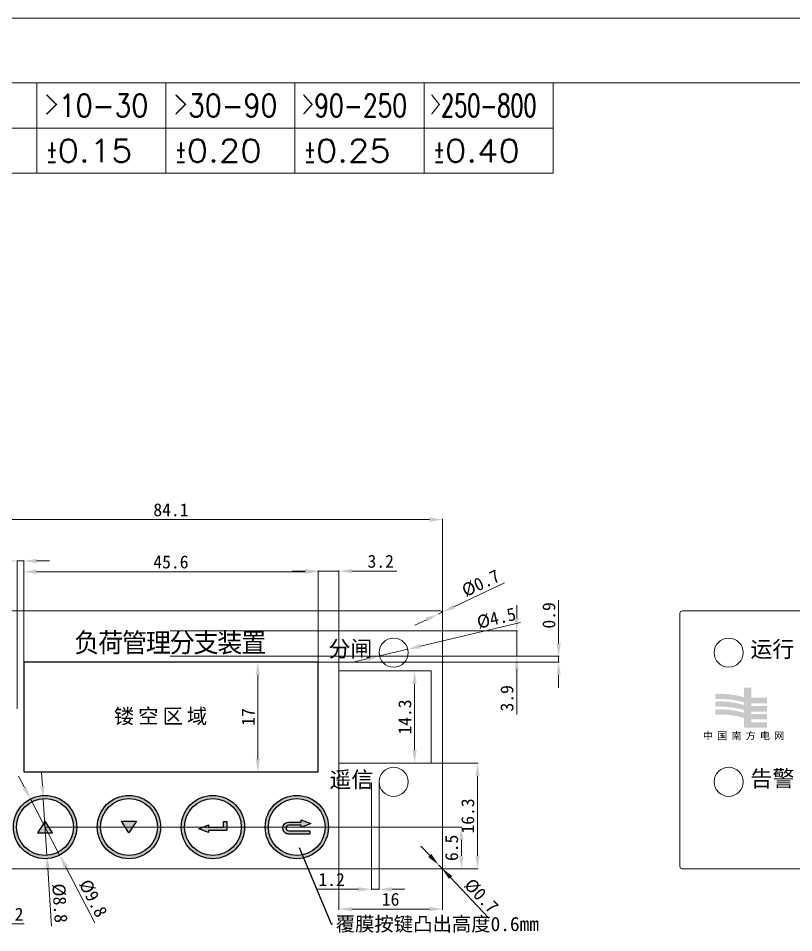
# Model space of a CAD drawing. Header units: millimetres. Extents: x 915 to 1335, y 97 to 394.
# Drawn here: x 982.3 to 1102.4, y 252.3 to 393.9 of the extents above; entities that cross this region are included whole.
import ezdxf

# ---------------------------------------------------------------- set-up
doc = ezdxf.new("R2010")
doc.units = ezdxf.units.MM
doc.layers.get('0').update_dxf_attribs({"linetype": 'CONTINUOUS'})
doc.layers.get('Defpoints').update_dxf_attribs({"linetype": 'CONTINUOUS', "lineweight": 9})
doc.layers.add('dim', color=7, linetype='CONTINUOUS', lineweight=9)
doc.layers.add('文字层', color=5, linetype='CONTINUOUS', lineweight=13)
doc.layers.add('默认值', color=7, linetype='CONTINUOUS', true_color=0x000000)
doc.styles.add('chinesef_fs', font='simplex.shx', dxfattribs={"bigfont": 'gbcbig.shx'})
doc.styles.add('宋体', font='')
doc.styles.add('黑体', font='', dxfattribs={"width": 0.7070000000000001, "height": 3.5})
doc.styles.get('宋体').set_extended_font_data('SimSun')
doc.styles.get('黑体').set_extended_font_data('SimHei')
doc.dimstyles.new('ISO-12', dxfattribs={"dimtxt": 2, "dimasz": 2, "dimexe": 0.1, "dimexo": 0.1, "dimgap": 0.5, "dimtad": 1, "dimdec": 1, "dimdsep": 46, "dimtxsty": 'Standard', "dimcen": 2.5, "dimclrd": 256, "dimclre": 256, "dimclrt": 6, "dimadec": 0, "dimazin": 2, "dimtfac": 1, "dimtdec": 1, "dimtmove": 0, "dimatfit": 3, "dimfxl": 1, "dimtfillclr": 256, "dimlwd": 13, "dimlwe": 13, "dimarcsym": 0})
doc.dimstyles.new('ISO-12$3', dxfattribs={"dimtxt": 2, "dimasz": 2, "dimexe": 0.1, "dimexo": 0.1, "dimgap": 0.5, "dimtad": 1, "dimdec": 1, "dimdsep": 46, "dimtxsty": 'Standard', "dimcen": 2.5, "dimclrd": 256, "dimclre": 256, "dimclrt": 6, "dimadec": 0, "dimazin": 2, "dimtfac": 1, "dimtdec": 1, "dimtmove": 0, "dimatfit": 3, "dimfxl": 1, "dimtfillclr": 256, "dimlwd": 13, "dimlwe": 13, "dimarcsym": 0})
doc.dimstyles.get("Standard").update_dxf_attribs({"dimtxt": 0.18, "dimasz": 0.18, "dimexe": 0.18, "dimexo": 0.0625, "dimgap": 0.09, "dimtad": 0, "dimtih": 1, "dimtoh": 1, "dimdec": 4, "dimzin": 0, "dimdsep": 46, "dimtxsty": 'Standard', "dimcen": 0.09, "dimadec": 0, "dimazin": 0, "dimtfac": 1, "dimtdec": 4, "dimtofl": 0, "dimtmove": 0, "dimatfit": 3, "dimfxl": 1, "dimtolj": 1, "dimtzin": 0, "dimarcsym": 0})

# ---------------------------------------------------------------- blocks, each defined once
blk = doc.blocks.new('*D12')
at = {"lineweight": 13}
for p, q in [((983.1243938176515, 289.1459878196199), (983.1243938176515, 308.2775131096181)), ((985.1243938176515, 308.1775131096181), (1026.724393817652, 308.1775131096181)), ((1028.724393817652, 289.1459878196199), (1028.724393817652, 308.2775131096181))]:
    blk.add_line(p, q, dxfattribs=at)
at = {"lineweight": 18}
for points in [[(985.1243938176515, 308.5108464429514), (985.1243938176515, 307.8441797762848), (983.1243938176515, 308.1775131096181)], [(1026.724393817652, 307.8441797762848), (1026.724393817652, 308.5108464429514), (1028.724393817652, 308.1775131096181)]]:
    blk.add_solid(points, dxfattribs=at)
at = {"layer": 'Defpoints', "color": 0, "lineweight": 18}
for p in [(1028.724393817652, 308.1775131096181), (983.1243938176515, 289.0459878196199), (1028.724393817652, 289.0459878196199)]:
    blk.add_point(p, dxfattribs=at)
at = {"color": 6, "lineweight": 18, "insert": (1005.924393817652, 309.6775131096181), "char_height": 2, "attachment_point": 5}
blk.add_mtext('45.6', dxfattribs=at)
blk = doc.blocks.new('*D13')
at = {"lineweight": 13}
for p, q in [((1019.611033067998, 294.1823514011418), (1019.283220327403, 294.1823514011418)), ((1019.383220327403, 292.1823514011418), (1019.383220327403, 279.1823514011418)), ((1019.611033067998, 277.1823514011418), (1019.283220327403, 277.1823514011418))]:
    blk.add_line(p, q, dxfattribs=at)
at = {"lineweight": 18}
for points in [[(1019.716553660737, 292.1823514011418), (1019.04988699407, 292.1823514011418), (1019.383220327403, 294.1823514011418)], [(1019.04988699407, 279.1823514011418), (1019.716553660737, 279.1823514011418), (1019.383220327403, 277.1823514011418)]]:
    blk.add_solid(points, dxfattribs=at)
at = {"layer": 'Defpoints', "color": 0, "lineweight": 18}
for p in [(1019.711033067998, 294.1823514011418), (1019.383220327403, 277.1823514011418), (1019.711033067998, 277.1823514011418)]:
    blk.add_point(p, dxfattribs=at)
at = {"color": 6, "lineweight": 18, "insert": (1017.883220327403, 285.6823514011418), "char_height": 2, "attachment_point": 5, "rotation": 90}
blk.add_mtext('17', dxfattribs=at)
blk = doc.blocks.new('*D14')
at = {"lineweight": 13}
for p, q in [((974.8743747151821, 298.8994788209966), (974.8743747151821, 253.5439496066318)), ((973.674374715182, 274.3458214656705), (973.674374715182, 253.5439496066318)), ((971.674374715182, 253.6439496066318), (969.674374715182, 253.6439496066318)), ((973.674374715182, 253.6439496066318), (974.8743747151821, 253.6439496066318)), ((976.8743747151821, 253.6439496066318), (983.2077080485153, 253.6439496066318))]:
    blk.add_line(p, q, dxfattribs=at)
at = {"lineweight": 18}
for points in [[(971.674374715182, 253.3106162732984), (971.674374715182, 253.9772829399651), (973.674374715182, 253.6439496066318)], [(976.8743747151821, 253.9772829399651), (976.8743747151821, 253.3106162732984), (974.8743747151821, 253.6439496066318)]]:
    blk.add_solid(points, dxfattribs=at)
at = {"layer": 'Defpoints', "color": 0, "lineweight": 18}
for p in [(974.8743747151821, 298.9994788209966), (973.674374715182, 274.4458214656705), (974.8743747151821, 253.6439496066318)]:
    blk.add_point(p, dxfattribs=at)
at = {"color": 6, "lineweight": 18, "insert": (981.0410413818487, 255.1439496066318), "char_height": 2, "attachment_point": 5}
blk.add_mtext('1.2', dxfattribs=at)
blk = doc.blocks.new('*D17')
at = {"lineweight": 13}
for p, q in [((980.1243938176515, 309.8388800935236), (976.4577271509847, 309.8388800935236)), ((982.1243938176515, 286.9702587275669), (982.1243938176515, 309.9388800935236)), ((983.1243938176515, 309.8388800935236), (982.1243938176515, 309.8388800935236)), ((983.1243938176515, 286.9702587275669), (983.1243938176515, 309.9388800935236)), ((985.1243938176515, 309.8388800935236), (987.1243938176515, 309.8388800935236))]:
    blk.add_line(p, q, dxfattribs=at)
at = {"lineweight": 18}
for points in [[(980.1243938176515, 309.5055467601903), (980.1243938176515, 310.1722134268569), (982.1243938176515, 309.8388800935236)], [(985.1243938176515, 310.1722134268569), (985.1243938176515, 309.5055467601903), (983.1243938176515, 309.8388800935236)]]:
    blk.add_solid(points, dxfattribs=at)
at = {"layer": 'Defpoints', "color": 0, "lineweight": 18}
for p in [(982.1243938176515, 309.8388800935236), (982.1243938176515, 286.8702587275669), (983.1243938176515, 286.8702587275669)]:
    blk.add_point(p, dxfattribs=at)
at = {"color": 6, "lineweight": 18, "insert": (977.2910604843181, 311.3388800935236), "char_height": 2, "attachment_point": 5}
blk.add_mtext('1', dxfattribs=at)
blk = doc.blocks.new('*D18')
at = {"lineweight": 13}
for p, q in [((1036.974647096523, 275.51742492297), (1036.974647096523, 258.9147576004954)), ((1038.174647096523, 275.51742492297), (1038.174647096523, 258.9147576004954)), ((1034.974647096523, 259.0147576004954), (1028.641313763189, 259.0147576004954)), ((1038.174647096523, 259.0147576004954), (1036.974647096523, 259.0147576004954)), ((1040.174647096523, 259.0147576004954), (1042.174647096523, 259.0147576004954))]:
    blk.add_line(p, q, dxfattribs=at)
at = {"lineweight": 18}
for points in [[(1034.974647096523, 258.6814242671621), (1034.974647096523, 259.3480909338287), (1036.974647096523, 259.0147576004954)], [(1040.174647096523, 259.3480909338287), (1040.174647096523, 258.6814242671621), (1038.174647096523, 259.0147576004954)]]:
    blk.add_solid(points, dxfattribs=at)
at = {"layer": 'Defpoints', "color": 0, "lineweight": 18}
for p in [(1036.974647096523, 275.61742492297), (1038.174647096523, 275.61742492297), (1036.974647096523, 259.0147576004954)]:
    blk.add_point(p, dxfattribs=at)
at = {"color": 6, "lineweight": 18, "insert": (1030.807980429856, 260.5147576004954), "char_height": 2, "attachment_point": 5}
blk.add_mtext('1.2', dxfattribs=at)
blk = doc.blocks.new('*D19')
at = {"lineweight": 13}
for p, q in [((1060.089933642907, 300.32576040362), (1044.559224825112, 296.6350419079756)), ((1038.235336393071, 295.1322327139881), (1042.613413008491, 296.1726390811053)), ((1036.289524576449, 294.6698298871178), (1034.343712759828, 294.2074270602476))]:
    blk.add_line(p, q, dxfattribs=at)
at = {"lineweight": 18}
for points in [[(1044.4821576873, 296.9593438774124), (1044.636291962924, 296.3107399385387), (1042.613413008491, 296.1726390811053)], [(1036.366591714261, 294.345527917681), (1036.212457438638, 294.9941318565547), (1038.235336393071, 295.1322327139881)]]:
    blk.add_solid(points, dxfattribs=at)
at = {"layer": 'Defpoints', "color": 0, "lineweight": 18}
for p in [(1042.613413008491, 296.1726390811053), (1038.235336393071, 295.1322327139881)]:
    blk.add_point(p, dxfattribs=at)
at = {"color": 6, "lineweight": 18, "insert": (1056.337960843668, 300.9759143190629), "char_height": 2, "attachment_point": 5, "rotation": 13.367814291810072}
blk.add_mtext('%%c4.5', dxfattribs=at)
blk = doc.blocks.new('*D20')
at = {"lineweight": 13}
for p, q in [((963.8743747007804, 299.7097804318162), (963.8743747007804, 316.3497530794461)), ((965.8743747007804, 316.2497530794461), (1045.974374700781, 316.2497530794461)), ((1047.974374700781, 299.7097804318162), (1047.974374700781, 316.3497530794461))]:
    blk.add_line(p, q, dxfattribs=at)
at = {"lineweight": 18}
for points in [[(965.8743747007804, 316.5830864127794), (965.8743747007804, 315.9164197461128), (963.8743747007804, 316.2497530794461)], [(1045.974374700781, 315.9164197461128), (1045.974374700781, 316.5830864127794), (1047.974374700781, 316.2497530794461)]]:
    blk.add_solid(points, dxfattribs=at)
at = {"layer": 'Defpoints', "color": 0, "lineweight": 18}
for p in [(1047.974374700781, 316.2497530794461), (963.8743747007804, 299.6097804318161), (1047.974374700781, 299.6097804318161)]:
    blk.add_point(p, dxfattribs=at)
at = {"color": 6, "lineweight": 18, "insert": (1005.924374700781, 317.7497530794461), "char_height": 2, "attachment_point": 5}
blk.add_mtext('84.1', dxfattribs=at)
blk = doc.blocks.new('*D22')
at = {"lineweight": 13}
for p, q in [((1057.591455358996, 306.4454357318051), (1049.750484190657, 302.7535145180763)), ((1047.307720095905, 301.6033390630299), (1047.941029305656, 301.9015326995234)), ((1045.498265210904, 300.751357244477), (1043.688810325903, 299.8993754259242))]:
    blk.add_line(p, q, dxfattribs=at)
at = {"lineweight": 18}
for points in [[(1049.608487220898, 303.0550903322431), (1049.892481160416, 302.4519387039094), (1047.941029305656, 301.9015326995234)], [(1045.640262180663, 300.4497814303102), (1045.356268241145, 301.0529330586439), (1047.307720095905, 301.6033390630299)]]:
    blk.add_solid(points, dxfattribs=at)
at = {"layer": 'Defpoints', "color": 0, "lineweight": 18}
for p in [(1047.307720095905, 301.6033390630299), (1047.941029305656, 301.9015326995234)]:
    blk.add_point(p, dxfattribs=at)
at = {"color": 6, "lineweight": 18, "insert": (1053.936710853413, 306.3825571979681), "char_height": 2, "attachment_point": 5, "rotation": 25.21340086933944}
blk.add_mtext('%%c0.7', dxfattribs=at)
blk = doc.blocks.new('*D23')
at = {"lineweight": 13}
for p, q in [((983.2365520591711, 274.7718955290128), (982.3125454947151, 276.5456519578502)), ((984.1605586236271, 272.9981391001754), (988.6881907779341, 264.3067326210009)), ((994.1522952241459, 253.8176400516067), (989.6121973423901, 262.5329761921635))]:
    blk.add_line(p, q, dxfattribs=at)
at = {"lineweight": 18}
for points in [[(982.9409259876982, 274.6178944349368), (983.5321781306441, 274.9258966230888), (984.1605586236271, 272.9981391001754)], [(989.9078234138631, 262.6869772862395), (989.3165712709172, 262.3789750980874), (988.6881907779341, 264.3067326210009)]]:
    blk.add_solid(points, dxfattribs=at)
at = {"layer": 'Defpoints', "color": 0, "lineweight": 18}
for p in [(984.1605586236271, 272.9981391001754), (988.6881907779341, 264.3067326210009)]:
    blk.add_point(p, dxfattribs=at)
at = {"color": 6, "lineweight": 18, "insert": (993.8656010579758, 257.6147187254142), "char_height": 2, "attachment_point": 5, "rotation": 297.51645137658494}
blk.add_mtext('%%c9.8', dxfattribs=at)
blk = doc.blocks.new('*D24')
at = {"lineweight": 13}
for p, q in [((986.010757628723, 275.0390563087719), (985.8815022934391, 277.0348752029356)), ((986.1400129640069, 273.0432374146083), (986.7087364375543, 264.2616343065681)), ((987.419640781616, 253.284630388668), (986.8379917728382, 262.2658154124044))]:
    blk.add_line(p, q, dxfattribs=at)
at = {"lineweight": 18}
for points in [[(985.6781211463624, 275.0175137528913), (986.3433941110836, 275.0605988646526), (986.1400129640069, 273.0432374146083)], [(987.1706282551988, 262.2873579682851), (986.5053552904776, 262.2442728565238), (986.7087364375543, 264.2616343065681)]]:
    blk.add_solid(points, dxfattribs=at)
at = {"layer": 'Defpoints', "color": 0, "lineweight": 18}
for p in [(986.1400129640069, 273.0432374146083), (986.7087364375543, 264.2616343065681)]:
    blk.add_point(p, dxfattribs=at)
at = {"color": 6, "lineweight": 18, "insert": (988.6903081154918, 256.8742549549173), "char_height": 2, "attachment_point": 5, "rotation": 273.7054751196566}
blk.add_mtext('%%c8.8', dxfattribs=at)
blk = doc.blocks.new('*D25')
at = {"lineweight": 13}
for p, q in [((1026.724393817652, 308.277513109618), (1024.724393817652, 308.277513109618)), ((1028.724393817652, 282.1331572159153), (1028.724393817652, 308.3775131096181)), ((1028.724393817652, 308.277513109618), (1031.924393817652, 308.277513109618)), ((1031.924393817652, 282.1331572159153), (1031.924393817652, 308.3775131096181)), ((1033.924393817652, 308.277513109618), (1040.924393817652, 308.277513109618))]:
    blk.add_line(p, q, dxfattribs=at)
at = {"lineweight": 18}
for points in [[(1026.724393817652, 307.9441797762847), (1026.724393817652, 308.6108464429514), (1028.724393817652, 308.277513109618)], [(1033.924393817652, 308.6108464429514), (1033.924393817652, 307.9441797762847), (1031.924393817652, 308.277513109618)]]:
    blk.add_solid(points, dxfattribs=at)
at = {"layer": 'Defpoints', "color": 0, "lineweight": 18}
for p in [(1031.924393817652, 308.277513109618), (1028.724393817652, 282.0331572159153), (1031.924393817652, 282.0331572159153)]:
    blk.add_point(p, dxfattribs=at)
at = {"color": 6, "lineweight": 18, "insert": (1038.424393817652, 309.777513109618), "char_height": 2, "attachment_point": 5}
blk.add_mtext('3.2', dxfattribs=at)
blk = doc.blocks.new('*D26')
at = {"lineweight": 13}
for p, q in [((1059.483356870058, 301.0121871906209), (1059.483356870058, 303.0121871906209)), ((1005.810763107182, 299.0121871906209), (1059.583356870058, 299.0121871906209)), ((1059.483356870058, 299.0121871906209), (1059.483356870058, 295.0823514011418)), ((1005.810763107182, 295.0823514011418), (1059.583356870058, 295.0823514011418)), ((1059.483356870058, 293.0823514011418), (1059.483356870058, 286.0823514011418))]:
    blk.add_line(p, q, dxfattribs=at)
at = {"lineweight": 18}
for points in [[(1059.150023536724, 301.0121871906209), (1059.816690203391, 301.0121871906209), (1059.483356870058, 299.0121871906209)], [(1059.816690203391, 293.0823514011418), (1059.150023536724, 293.0823514011418), (1059.483356870058, 295.0823514011418)]]:
    blk.add_solid(points, dxfattribs=at)
at = {"layer": 'Defpoints', "color": 0, "lineweight": 18}
for p in [(1005.710763107182, 299.0121871906209), (1005.710763107182, 295.0823514011418), (1059.483356870058, 295.0823514011418)]:
    blk.add_point(p, dxfattribs=at)
at = {"color": 6, "lineweight": 18, "insert": (1057.983356870058, 288.5823514011418), "char_height": 2, "attachment_point": 5, "rotation": 90}
blk.add_mtext('3.9', dxfattribs=at)
blk = doc.blocks.new('*D27')
at = {"lineweight": 13}
for p, q in [((1065.978909292538, 297.0823514011418), (1065.978909292538, 303.7490180678083)), ((1006.024393817652, 295.0823514011418), (1066.078909292537, 295.0823514011418)), ((1065.978909292538, 294.1823514011418), (1065.978909292538, 295.0823514011418)), ((1006.024393817652, 294.1823514011418), (1066.078909292537, 294.1823514011418)), ((1065.978909292538, 292.1823514011418), (1065.978909292538, 290.1823514011418))]:
    blk.add_line(p, q, dxfattribs=at)
at = {"lineweight": 18}
for points in [[(1065.645575959204, 297.0823514011418), (1066.312242625871, 297.0823514011418), (1065.978909292538, 295.0823514011418)], [(1066.312242625871, 292.1823514011418), (1065.645575959204, 292.1823514011418), (1065.978909292538, 294.1823514011418)]]:
    blk.add_solid(points, dxfattribs=at)
at = {"layer": 'Defpoints', "color": 0, "lineweight": 18}
for p in [(1005.924393817652, 295.0823514011418), (1065.978909292538, 295.0823514011418), (1005.924393817652, 294.1823514011418)]:
    blk.add_point(p, dxfattribs=at)
at = {"color": 6, "lineweight": 18, "insert": (1064.478909292538, 301.4156847344751), "char_height": 2, "attachment_point": 5, "rotation": 90}
blk.add_mtext('0.9', dxfattribs=at)
blk = doc.blocks.new('*D28')
at = {"lineweight": 13}
for p, q in [((1036.40003607969, 292.8323514011418), (1043.765285301356, 292.8323514011418)), ((1043.665285301356, 290.8323514011418), (1043.665285301356, 280.5323514011418)), ((1036.40003607969, 278.5323514011418), (1043.765285301356, 278.5323514011418))]:
    blk.add_line(p, q, dxfattribs=at)
at = {"lineweight": 18}
for points in [[(1043.998618634689, 290.8323514011418), (1043.331951968022, 290.8323514011418), (1043.665285301356, 292.8323514011418)], [(1043.331951968022, 280.5323514011418), (1043.998618634689, 280.5323514011418), (1043.665285301356, 278.5323514011418)]]:
    blk.add_solid(points, dxfattribs=at)
at = {"layer": 'Defpoints', "color": 0, "lineweight": 18}
for p in [(1036.30003607969, 292.8323514011418), (1036.30003607969, 278.5323514011418), (1043.665285301356, 278.5323514011418)]:
    blk.add_point(p, dxfattribs=at)
at = {"color": 6, "lineweight": 18, "insert": (1042.165285301356, 285.6823514011418), "char_height": 2, "attachment_point": 5, "rotation": 90}
blk.add_mtext('14.3', dxfattribs=at)
blk = doc.blocks.new('*D29')
at = {"lineweight": 13}
for p, q in [((1031.924393817652, 285.5823514011418), (1031.924393817652, 255.8509164665317)), ((1047.974374700781, 285.5823514011418), (1047.974374700781, 255.8509164665317)), ((1033.924393817652, 255.9509164665317), (1045.974374700781, 255.9509164665317))]:
    blk.add_line(p, q, dxfattribs=at)
at = {"lineweight": 18}
for points in [[(1033.924393817652, 256.2842497998651), (1033.924393817652, 255.6175831331984), (1031.924393817652, 255.9509164665317)], [(1045.974374700781, 255.6175831331984), (1045.974374700781, 256.2842497998651), (1047.974374700781, 255.9509164665317)]]:
    blk.add_solid(points, dxfattribs=at)
at = {"layer": 'Defpoints', "color": 0, "lineweight": 18}
for p in [(1031.924393817652, 285.6823514011418), (1047.974374700781, 285.6823514011418), (1047.974374700781, 255.9509164665317)]:
    blk.add_point(p, dxfattribs=at)
at = {"color": 6, "lineweight": 18, "insert": (1039.949384259216, 257.4509164665317), "char_height": 2, "attachment_point": 5}
blk.add_mtext('16', dxfattribs=at)
blk = doc.blocks.new('*D30')
at = {"lineweight": 13}
for p, q in [((1046.324393817652, 278.5323514011418), (1053.510922669865, 278.5323514011418)), ((1053.410922669865, 276.5323514011418), (1053.410922669865, 264.2024358812768)), ((1046.324393817652, 262.2024358812768), (1053.510922669865, 262.2024358812768))]:
    blk.add_line(p, q, dxfattribs=at)
at = {"lineweight": 18}
for points in [[(1053.744256003198, 276.5323514011418), (1053.077589336531, 276.5323514011418), (1053.410922669865, 278.5323514011418)], [(1053.077589336531, 264.2024358812768), (1053.744256003198, 264.2024358812768), (1053.410922669865, 262.2024358812768)]]:
    blk.add_solid(points, dxfattribs=at)
at = {"layer": 'Defpoints', "color": 0, "lineweight": 18}
for p in [(1046.224393817652, 278.5323514011418), (1046.224393817652, 262.2024358812768), (1053.410922669865, 262.2024358812768)]:
    blk.add_point(p, dxfattribs=at)
at = {"color": 6, "lineweight": 18, "insert": (1051.910922669865, 270.3673936412093), "char_height": 2, "attachment_point": 5, "rotation": 90}
blk.add_mtext('16.3', dxfattribs=at)
blk = doc.blocks.new('*D32')
at = {"lineweight": 13}
for p, q in [((1046.010066040165, 264.2602144232031), (1044.636186329003, 265.7136429695231)), ((1047.383945751327, 262.8067858768831), (1047.864803650234, 262.2980858856708)), ((1055.192162109763, 254.5464669719642), (1049.238683361396, 260.8446573393508))]:
    blk.add_line(p, q, dxfattribs=at)
at = {"lineweight": 18}
for points in [[(1045.767827949112, 264.0312344713428), (1046.252304131219, 264.4891943750634), (1047.383945751327, 262.8067858768831)], [(1049.480921452449, 261.0736372912111), (1048.996445270342, 260.6156773874905), (1047.864803650234, 262.2980858856708)]]:
    blk.add_solid(points, dxfattribs=at)
at = {"layer": 'Defpoints', "color": 0, "lineweight": 18}
for p in [(1047.383945751327, 262.8067858768831), (1047.864803650234, 262.2980858856708)]:
    blk.add_point(p, dxfattribs=at)
at = {"color": 6, "lineweight": 18, "insert": (1053.9924340009, 257.9992576658689), "char_height": 2, "attachment_point": 5, "rotation": 313.38835741352705}
blk.add_mtext('%%c0.7', dxfattribs=at)
blk = doc.blocks.new('*D35')
at = {"lineweight": 13}
for p, q in [((986.5243747007806, 268.6524358605882), (1051.010922669865, 268.6524358605882)), ((1050.910922669865, 264.2024358812768), (1050.910922669865, 266.6524358605882)), ((984.5125157449149, 262.2024358812768), (1051.010922669865, 262.2024358812768))]:
    blk.add_line(p, q, dxfattribs=at)
at = {"lineweight": 18}
for points in [[(1051.244256003198, 266.6524358605882), (1050.577589336531, 266.6524358605882), (1050.910922669865, 268.6524358605882)], [(1050.577589336531, 264.2024358812768), (1051.244256003198, 264.2024358812768), (1050.910922669865, 262.2024358812768)]]:
    blk.add_solid(points, dxfattribs=at)
at = {"layer": 'Defpoints', "color": 0, "lineweight": 18}
for p in [(986.4243747007806, 268.6524358605882), (1050.910922669865, 268.6524358605882), (984.4125157449149, 262.2024358812768)]:
    blk.add_point(p, dxfattribs=at)
at = {"color": 6, "lineweight": 18, "insert": (1049.410922669865, 265.4274358709325), "char_height": 2, "attachment_point": 5, "rotation": 90}
blk.add_mtext('6.5', dxfattribs=at)

msp = doc.modelspace()

# ---------------------------------------------------------------- hatches: boundary and pattern name
h = msp.add_hatch(color=5)
edge = h.paths.add_edge_path()
edge.add_arc((1091.055205948632, 274.2430162595051), 13.04203115150875, 73.76538413009501, 93.63598616160999)
edge.add_line((1090.228114962963, 287.2587950321468), (1090.228114962963, 288.0663835291937))
edge.add_arc((1091.064690185716, 275.7195668407314), 12.37512587579677, 72.91014135079962, 93.87622826592809, ccw=False)
edge.add_line((1094.701382600064, 287.5482695897753), (1094.701382600064, 287.9537026885504))
edge.add_arc((1091.055205948632, 275.4317231172736), 13.04203115150875, 73.76538413009494, 93.63598616160999)
edge.add_line((1090.228114962963, 288.4475018899154), (1090.228114962963, 289.2550903869619))
edge.add_arc((1091.064690185716, 276.9082736984996), 12.37512587579677, 72.91014135079968, 93.87622826592809, ccw=False)
edge.add_line((1094.701382600064, 288.7369764475434), (1094.701382600064, 290.202609454577))
edge.add_line((1094.701382600064, 290.202609454577), (1095.834607488148, 290.202609454577))
edge.add_line((1095.834607488148, 290.202609454577), (1095.834607488148, 288.7038918834766))
edge.add_line((1095.834607488148, 288.7038918834766), (1098.279989426458, 288.7038918834766))
edge.add_line((1098.279989426457, 288.7038918834766), (1098.279989426457, 287.7927350804307))
edge.add_line((1098.279989426457, 287.7927350804306), (1095.834607488147, 287.7927350804306))
edge.add_line((1095.834607488148, 287.7927350804306), (1095.834607488148, 287.3925129103378))
edge.add_line((1095.834607488148, 287.3925129103379), (1098.279989426458, 287.3925129103379))
edge.add_line((1098.279989426457, 287.3925129103379), (1098.279989426457, 286.5154160728489))
edge.add_line((1098.279989426457, 286.5154160728489), (1095.834607488147, 286.5154160728489))
edge.add_line((1095.834607488148, 286.5154160728489), (1095.834607488148, 286.12601998056))
edge.add_line((1095.834607488148, 286.1260199805599), (1098.27723998548, 286.1260199805599))
edge.add_line((1098.27723998548, 286.1260199805599), (1098.27723998548, 285.3088268544226))
edge.add_line((1098.27723998548, 285.3088268544226), (1095.839214167401, 285.3088268544226))
edge.add_line((1095.839214167401, 285.3088268544226), (1095.839214167401, 284.8814955528177))
edge.add_line((1095.839214167401, 284.8814955528177), (1098.27723998548, 284.8814955528177))
edge.add_line((1098.27723998548, 284.8814955528177), (1098.27723998548, 284.0343110277013))
edge.add_line((1098.27723998548, 284.0343110277012), (1094.701382600065, 284.0343110277012))
edge.add_line((1094.701382600064, 284.0343110277016), (1094.701382600064, 285.5397948974301))
edge.add_arc((1091.055205948632, 273.0178153261531), 13.04203115150875, 73.76538413009501, 93.63598616160999)
edge.add_line((1090.228114962963, 286.033594098795), (1090.228114962963, 286.8411825958415))
edge.add_arc((1091.064690185716, 274.4943659073795), 12.37512587579677, 72.91014135079962, 93.87622826592809, ccw=False)
edge.add_line((1094.701382600064, 286.323068656423), (1094.701382600064, 286.7649958307819))
at = {"lineweight": 18}
h = msp.add_hatch(color=256, dxfattribs=at)
h.dxf.hatch_style = 1
edge = h.paths.add_edge_path()
edge.add_ellipse((1025.424374687613, 268.6524357792051), major_axis=(4.899999987524283, 0), ratio=1, start_angle=0, end_angle=360)
edge = h.paths.add_edge_path(flags=16)
edge.add_ellipse((1025.424374687613, 268.6524357792051), major_axis=(4.399999986832477, 0), ratio=1, start_angle=0, end_angle=360)
edge = h.paths.add_edge_path(flags=0)
edge.add_spline(control_points=[(1023.260200330997, 268.5014381722535), (1023.260200330997, 267.5714381722536), (1024.190209588757, 267.5714381724249)], knot_values=[3.204268912578101, 3.204268912578101, 3.204268912578101, 4.654099887887901, 4.654099887887901, 4.654099887887901], degree=2, periodic=0)
edge.add_line((1024.190209588757, 267.5714381724249), (1027.466649220605, 267.5715595022237))
edge.add_line((1027.466649220605, 267.5715595022237), (1027.466630705085, 268.0715595018809))
edge.add_line((1027.466630705085, 268.0715595018809), (1024.190200330997, 268.0714381722535))
edge.add_ellipse((1024.190200330997, 268.5014381722535), major_axis=(-0.43, 0), ratio=1, start_angle=360, end_angle=450, ccw=False)
edge.add_ellipse((1024.190200330997, 268.5014381722534), major_axis=(-0.43, 0), ratio=1, start_angle=270, end_angle=360, ccw=False)
edge.add_line((1024.190200330997, 268.9314381722535), (1026.114451595675, 268.9314381722535))
edge.add_line((1026.114451595675, 268.9314381722535), (1026.114451595675, 268.5696308299063))
edge.add_line((1026.114451595675, 268.5696308299063), (1027.588549070607, 269.1814381722535))
edge.add_line((1027.588549070607, 269.1814381722535), (1026.114451595675, 269.7932455146007))
edge.add_line((1026.114451595675, 269.7932455146007), (1026.114451595675, 269.4314381722535))
edge.add_line((1026.114451595675, 269.4314381722535), (1024.190200330997, 269.4314381722535))
edge.add_ellipse((1024.190200330997, 268.5014381722534), major_axis=(0.9300000000000068, 0), ratio=1, start_angle=90, end_angle=180)
edge = h.paths.add_edge_path()
edge.add_ellipse((1012.424374687613, 268.6524359399642), major_axis=(4.899999987524283, 0), ratio=1, start_angle=0, end_angle=360)
edge = h.paths.add_edge_path(flags=16)
edge.add_ellipse((1012.424374687613, 268.6584002172641), major_axis=(4.399999986832477, 0), ratio=1, start_angle=0, end_angle=360)
edge = h.paths.add_edge_path(flags=0)
edge.add_line((1010.250200330931, 268.3984002172641), (1011.724297805862, 267.7865928749169))
edge.add_line((1011.724297805862, 267.7865928749169), (1011.724297805862, 268.1384002172641))
edge.add_line((1011.724297805862, 268.1384002172641), (1014.49854907054, 268.1384002172641))
edge.add_ellipse((1014.49854907054, 268.2384002172641), major_axis=(0.1, 0), ratio=1, start_angle=-90, end_angle=0)
edge.add_line((1014.59854907054, 268.2384002172641), (1014.59854907054, 269.5182788876366))
edge.add_line((1014.59854907054, 269.5182788876366), (1014.07854907054, 269.5182788876366))
edge.add_line((1014.07854907054, 269.5182788876366), (1014.07854907054, 268.7584002172641))
edge.add_ellipse((1013.97854907054, 268.7584002172641), major_axis=(-0.1, 0), ratio=1, start_angle=450, end_angle=540, ccw=False)
edge.add_line((1013.97854907054, 268.6584002172641), (1011.724297805862, 268.6584002172641))
edge.add_line((1011.724297805862, 268.6584002172641), (1011.724297805862, 269.0102075596113))
edge.add_line((1011.724297805862, 269.0102075596113), (1010.250200330931, 268.3984002172641))
edge = h.paths.add_edge_path()
edge.add_ellipse((986.4243747007806, 268.6524358605882), major_axis=(4.899999987524283, 0), ratio=1, start_angle=0, end_angle=360)
edge = h.paths.add_edge_path(flags=16)
edge.add_ellipse((986.4243747007806, 268.6524358605882), major_axis=(4.399999986832477, 0), ratio=1, start_angle=0, end_angle=360)
h.paths.add_polyline_path([(985.2548297966373, 267.748346872188), (986.4243747007806, 269.5565248489884), (987.5939196049237, 267.748346872188), (986.4243747007806, 267.748346872188)], flags=0)
edge = h.paths.add_edge_path()
edge.add_ellipse((999.4243746876134, 268.6524359227292), major_axis=(4.899999987524283, 0), ratio=1, start_angle=0, end_angle=360)
edge = h.paths.add_edge_path(flags=16)
edge.add_ellipse((999.4243746876134, 268.6524359227292), major_axis=(4.399999986832477, 0), ratio=1, start_angle=0, end_angle=360)
h.paths.add_polyline_path([(998.2548297966321, 269.5565248696769), (999.4243747007752, 267.7483468928766), (1000.593919604918, 269.5565248696769), (999.4243747007752, 269.5565248696769)], flags=0)
h = msp.add_hatch(color=256, dxfattribs=at)
h.dxf.hatch_style = 1
edge = h.paths.add_edge_path()
edge.add_spline(control_points=[(1023.260200330997, 268.5014381722535), (1023.260200330997, 267.5714381722536), (1024.190209588757, 267.5714381724249)], knot_values=[3.204268912578101, 3.204268912578101, 3.204268912578101, 4.654099887887901, 4.654099887887901, 4.654099887887901], degree=2, periodic=0)
edge.add_line((1024.190209588757, 267.5714381724249), (1027.466649220605, 267.5715595022237))
edge.add_line((1027.466649220605, 267.5715595022237), (1027.466630705085, 268.0715595018809))
edge.add_line((1027.466630705085, 268.0715595018809), (1024.190200330997, 268.0714381722535))
edge.add_ellipse((1024.190200330997, 268.5014381722535), major_axis=(-0.43, 0), ratio=1, start_angle=360, end_angle=450, ccw=False)
edge.add_ellipse((1024.190200330997, 268.5014381722534), major_axis=(-0.43, 0), ratio=1, start_angle=270, end_angle=360, ccw=False)
edge.add_line((1024.190200330997, 268.9314381722535), (1026.114451595675, 268.9314381722535))
edge.add_line((1026.114451595675, 268.9314381722535), (1026.114451595675, 268.5696308299063))
edge.add_line((1026.114451595675, 268.5696308299063), (1027.588549070607, 269.1814381722535))
edge.add_line((1027.588549070607, 269.1814381722535), (1026.114451595675, 269.7932455146007))
edge.add_line((1026.114451595675, 269.7932455146007), (1026.114451595675, 269.4314381722535))
edge.add_line((1026.114451595675, 269.4314381722535), (1024.190200330997, 269.4314381722535))
edge.add_ellipse((1024.190200330997, 268.5014381722534), major_axis=(0.9300000000000068, 0), ratio=1, start_angle=90, end_angle=180)
edge = h.paths.add_edge_path()
edge.add_line((1010.250200330931, 268.3984002172641), (1011.724297805862, 267.7865928749169))
edge.add_line((1011.724297805862, 267.7865928749169), (1011.724297805862, 268.1384002172641))
edge.add_line((1011.724297805862, 268.1384002172641), (1014.49854907054, 268.1384002172641))
edge.add_ellipse((1014.49854907054, 268.2384002172641), major_axis=(0.1, 0), ratio=1, start_angle=-90, end_angle=0)
edge.add_line((1014.59854907054, 268.2384002172641), (1014.59854907054, 269.5182788876366))
edge.add_line((1014.59854907054, 269.5182788876366), (1014.07854907054, 269.5182788876366))
edge.add_line((1014.07854907054, 269.5182788876366), (1014.07854907054, 268.7584002172641))
edge.add_ellipse((1013.97854907054, 268.7584002172641), major_axis=(-0.1, 0), ratio=1, start_angle=450, end_angle=540, ccw=False)
edge.add_line((1013.97854907054, 268.6584002172641), (1011.724297805862, 268.6584002172641))
edge.add_line((1011.724297805862, 268.6584002172641), (1011.724297805862, 269.0102075596113))
edge.add_line((1011.724297805862, 269.0102075596113), (1010.250200330931, 268.3984002172641))
h.paths.add_polyline_path([(985.2548297966373, 267.748346872188), (986.4243747007806, 269.5565248489884), (987.5939196049237, 267.748346872188), (986.4243747007806, 267.748346872188)])
h.paths.add_polyline_path([(998.2548297966321, 269.5565248696769), (999.4243747007752, 267.7483468928766), (1000.593919604918, 269.5565248696769), (999.4243747007752, 269.5565248696769)])

# ---------------------------------------------------------------- linework, layer by layer
at = {"lineweight": 18, "elevation": 38.15000000000004}
for points in [[(1047.624374700781, 262.2024358812768), (964.2243747007806, 262.2024358812768, -0.4142135623727857), (963.8743747007807, 262.5524358812768), (963.8743747007807, 301.7524358812768, -0.4142135623728097), (964.2243747007806, 302.1024358812767), (1047.624374700781, 302.1024358812767, -0.4142135623727858), (1047.974374700781, 301.7524358812768), (1047.974374700781, 262.5524358812768, -0.4142135623727857)], [(1168.517210206226, 262.2024358812768), (1085.117210206226, 262.2024358812768, -0.4142135623727857), (1084.767210206226, 262.5524358812768), (1084.767210206226, 301.7524358812768, -0.4142135623728097), (1085.117210206226, 302.1024358812767), (1168.517210206226, 302.1024358812767, -0.4142135623727858), (1168.867210206226, 301.7524358812768), (1168.867210206226, 262.5524358812768, -0.4142135623727857)]]:
    msp.add_lwpolyline(points, format="xyb", close=True, dxfattribs=at)
msp.add_lwpolyline([(1031.924393817652, 292.8323514011418), (1046.224393817652, 292.8323514011418), (1046.224393817652, 278.5323514011418), (1031.924393817652, 278.5323514011418)], close=True, dxfattribs=at)
at = {"lineweight": 18}
for centre in [(1040.424374700781, 295.6524358975467, 38.15000000000004), (1092.317210206226, 295.6524358975467, 38.15000000000004), (1040.424374700781, 275.652435941907, 38.15000000000005), (1092.317210206226, 275.6524358975467, 38.15000000000004)]:
    msp.add_circle(centre, 2.250000014401474, dxfattribs=at)
for centre, radius in [((986.4243747007806, 268.6524358605882, 38.15000000000004), 4.899999987524283), ((999.4243746876134, 268.6524359227292, 38.15000000000005), 4.899999987524283), ((1012.424374687613, 268.6524359399642, 38.15000000000003), 4.899999987524283), ((1025.424374687613, 268.6524357792051, 38.15000000000003), 4.899999987524283), ((986.4243747007806, 268.6524358605882, 38.15000000000004), 4.399999986832477), ((999.4243746876134, 268.6524359227292, 38.15000000000005), 4.399999986832477), ((1012.424374687613, 268.6584002172641, -64.28133135965032), 4.399999986832477), ((1025.424374687613, 268.6524357792051, 38.15000000000003), 4.399999986832477)]:
    msp.add_circle(centre, radius)
at = {"layer": 'dim'}
for p, q in [((1335.135392472547, 393.8509681624131), (915.1353924725468, 393.8509681624131)), ((925.1353924725468, 383.8509681624131), (1325.135392472547, 383.8509681624131)), ((965.1353924725468, 383.8509681624131), (985.1353924725468, 383.8509681624131)), ((985.1353924725468, 383.8509681624131), (985.1353924725468, 376.8509681624131)), ((985.1353924725468, 383.8509681624131), (1005.135392472547, 383.8509681624131)), ((1005.135392472547, 383.8509681624131), (1005.135392472547, 376.8509681624131)), ((1005.135392472547, 383.8509681624131), (1025.135392472547, 383.8509681624131)), ((1025.135392472547, 383.8509681624131), (1025.135392472547, 376.8509681624131)), ((1025.135392472547, 383.8509681624131), (1045.135392472547, 383.8509681624131)), ((1045.135392472547, 383.8509681624131), (1045.135392472547, 376.8509681624131)), ((1045.135392472547, 383.8509681624131), (1065.135392472547, 383.8509681624131)), ((1065.135392472547, 383.8509681624131), (1065.135392472547, 376.8509681624131)), ((965.1353924725468, 376.8509681624131), (985.1353924725468, 376.8509681624131)), ((985.1353924725468, 376.8509681624131), (1005.135392472547, 376.8509681624131)), ((985.1353924725468, 376.8509681624131), (985.1353924725468, 369.8509681624131)), ((1005.135392472547, 376.8509681624131), (1025.135392472547, 376.8509681624131)), ((1005.135392472547, 376.8509681624131), (1005.135392472547, 369.8509681624131)), ((1025.135392472547, 376.8509681624131), (1045.135392472547, 376.8509681624131)), ((1025.135392472547, 376.8509681624131), (1025.135392472547, 369.8509681624131)), ((1045.135392472547, 376.8509681624131), (1065.135392472547, 376.8509681624131)), ((1045.135392472547, 376.8509681624131), (1045.135392472547, 369.8509681624131)), ((1065.135392472547, 376.8509681624131), (1065.135392472547, 369.8509681624131)), ((965.1353924725468, 369.8509681624131), (985.1353924725468, 369.8509681624131)), ((985.1353924725468, 369.8509681624131), (1005.135392472547, 369.8509681624131)), ((1005.135392472547, 369.8509681624131), (1025.135392472547, 369.8509681624131)), ((1025.135392472547, 369.8509681624131), (1045.135392472547, 369.8509681624131)), ((1045.135392472547, 369.8509681624131), (1065.135392472547, 369.8509681624131))]:
    msp.add_line(p, q, dxfattribs=at)
at = {"layer": '默认值', "color": 0}
for points in [[(983.1243938176515, 277.1823514011418), (1028.724393817652, 277.1823514011418), (1028.724393817652, 294.1823514011418), (983.1243938176515, 294.1823514011418)], [(986.4243747007806, 269.5565248489884), (985.2548297966373, 267.748346872188), (986.4243747007806, 267.748346872188), (987.5939196049237, 267.748346872188)], [(999.4243747007752, 267.7483468928766), (998.2548297966321, 269.5565248696769), (999.4243747007752, 269.5565248696769), (1000.593919604918, 269.5565248696769)]]:
    msp.add_lwpolyline(points, close=True, dxfattribs=at)
for points in [[(1014.49854907054, 268.1384002172641), (1011.724297805862, 268.1384002172641), (1011.724297805862, 267.7865928749169), (1010.250200330931, 268.3984002172641), (1011.724297805862, 269.0102075596113), (1011.724297805862, 268.6584002172641), (1013.97854907054, 268.6584002172641)], [(1014.07854907054, 268.7584002172641), (1014.07854907054, 269.5182788876366), (1014.59854907054, 269.5182788876366), (1014.59854907054, 268.2384002172641)], [(1024.190200330997, 269.4314381722535), (1026.114451595675, 269.4314381722535), (1026.114451595675, 269.7932455146007), (1027.588549070607, 269.1814381722535), (1026.114451595675, 268.5696308299063), (1026.114451595675, 268.9314381722535), (1024.190200330997, 268.9314381722535)], [(1024.190200330997, 268.0714381722535), (1027.466630705085, 268.0715595018809), (1027.466649220605, 267.5715595022237), (1024.190209588757, 267.5714381724249)]]:
    msp.add_lwpolyline(points, dxfattribs=at)
at = {"layer": '默认值', "color": 0, "extrusion": (0, 0, -1)}
for centre, radius, start, end in [((-1024.190200330997, 268.5014381722534, 64.28133135965032), 0.9300000000000068, 1.628443996909321e-12, 90), ((-1014.49854907054, 268.2384002172641, 64.28133135965032), 0.1, 180, 270)]:
    msp.add_arc(centre, radius, start, end, dxfattribs=at)
at = {"layer": '默认值', "color": 0}
for centre, radius, start, end in [((1013.97854907054, 268.7584002172641, -64.28133135965032), 0.1, 270, 8.142219984546603e-12), ((1024.190200330997, 268.5014381722534, -64.28133135965032), 0.43, 90, 179.9999999999951), ((1024.190200330997, 268.5014381722535, -64.28133135965032), 0.43, 180.0000000000049, 270)]:
    msp.add_arc(centre, radius, start, end, dxfattribs=at)
msp.add_rational_spline([(1024.190209588757, 267.5714381724249, -64.28133135965032), (1023.260200330997, 267.5714381722536, -64.28133135965032), (1023.260200330997, 268.5014381722535, -64.28133135965032)], [1, 0.707106781186606, 1], degree=2, dxfattribs=at)

# ---------------------------------------------------------------- texts
at = {"lineweight": 18, "char_height": 2.5, "width": 16.6880474786276, "attachment_point": 1, "style": '黑体'}
for s, insert in [('{\\fSimHei|b0|i0|c134|p49;\\W1;分闸}', (1030.321444617744, 297.4916206482236)), ('{\\fSimHei|b0|i0|c134|p49;\\W1;运行}', (1095.669179543021, 297.437455467823)), ('{\\fSimHei|b0|i0|c134|p49;\\W1;遥信}', (1030.460266091859, 277.2542862215101)), ('{\\fSimHei|b0|i0|c134|p49;\\W1;告警}', (1095.685798268016, 277.4107472896192))]:
    msp.add_mtext(s, dxfattribs=dict(at, insert=insert))
at = {"color": 6, "lineweight": 18, "insert": (1031.438358564109, 254.7490620280903), "char_height": 2.2, "attachment_point": 1}
msp.add_mtext('{\\f宋体|b0|i0|c134|p2;覆膜按键凸出高度0.6mm}', dxfattribs=at)
at = {"layer": 'dim', "char_height": 3.5, "attachment_point": 4, "line_spacing_factor": 0.9036144578313254, "style": 'chinesef_fs'}
for s, insert in [('\\W0.8705;＞10-30', (986.3740193341191, 380.3509681624131)), ('\\W0.8705;＞30-90', (1006.374023148816, 380.3509681624131)), ('\\W0.7610;＞90-250', (1026.210105607312, 380.3509681624131)), ('\\W0.6746;＞250-800', (1046.083152482312, 380.3509681624131)), ('\\W1.1043;\\W0.5522;%%p\\W1.1043;0.15', (986.554279038709, 373.3509681624131)), ('\\W1.1043;\\W0.5522;%%p\\W1.1043;0.20', (1006.554282853406, 373.3509681624131)), ('\\W1.1043;\\W0.5522;%%p\\W1.1043;0.25', (1026.554282853406, 373.3509681624131)), ('\\W1.1043;\\W0.5522;%%p\\W1.1043;0.40', (1046.554282853406, 373.3509681624131))]:
    msp.add_mtext(s, dxfattribs=dict(at, insert=insert))
at = {"layer": '文字层', "color": 7, "lineweight": -2, "insert": (1005.724831619223, 297.0266377188118, 76.30000000000008), "char_height": 3, "width": 172.6761792170893, "attachment_point": 5, "style": '黑体'}
msp.add_mtext('{\\W0.95;\\T0.95;负荷管理分支装置}', dxfattribs=at)
at = {"layer": '文字层', "color": 7, "lineweight": -2, "insert": (1004.633951027359, 285.6962768906982, 38.15000000000005), "char_height": 2.3, "attachment_point": 5, "style": '宋体'}
msp.add_mtext('{\\T1.2;镂空区域}', dxfattribs=at)
at = {"layer": '文字层', "insert": (1094.944372141773, 282.7097065716383), "char_height": 1.1, "width": 57.13704607494809, "attachment_point": 5, "style": '黑体'}
msp.add_mtext('{\\fSimHei|b0|i0|c134|p2;\\W1.05;\\T1.4;\\C0;中国南方电网}', dxfattribs=at)

# ---------------------------------------------------------------- dimensions: what is measured, and where the dimension line sits
at = {"lineweight": 18}
for base, p1, p2, picture, middle in [((1047.974374700781, 316.2497530794461), (963.8743747007804, 299.6097804318161, 38.15000000000004), (1047.974374700781, 299.6097804318161, 38.15000000000004), '*D20', (1005.924374700781, 317.7497530794461)), ((982.1243938176515, 309.8388800935235), (983.1243938176515, 286.8702587275669, 38.15000000000004), (982.1243938176515, 286.8702587275669, 38.15000000000004), '*D17', (977.2910604843181, 311.3388800935236)), ((1028.724393817652, 308.1775131096181), (983.1243938176515, 289.0459878196199, 38.15000000000004), (1028.724393817652, 289.0459878196199, 38.15000000000004), '*D12', (1005.924393817652, 309.6775131096181)), ((1031.924393817652, 308.277513109618), (1028.724393817652, 282.0331572159153, 38.15000000000004), (1031.924393817652, 282.0331572159153, 38.15000000000004), '*D25', (1038.424393817652, 309.777513109618)), ((974.8743747151821, 253.6439496066318), (973.674374715182, 274.4458214656705, 38.15000000000004), (974.8743747151821, 298.9994788209966, 38.15000000000004), '*D14', (981.0410413818487, 255.1439496066318)), ((1047.974374700781, 255.9509164665317), (1031.924393817652, 285.6823514011418, 38.15000000000004), (1047.974374700781, 285.6823514011418, 38.15000000000004), '*D29', (1039.949384259216, 257.4509164665317)), ((1036.974647096523, 259.0147576004954), (1038.174647096523, 275.61742492297, 38.15000000000005), (1036.974647096523, 275.61742492297, 38.15000000000005), '*D18', (1030.807980429856, 260.5147576004954))]:
    dim = msp.add_linear_dim(base=base, p1=p1, p2=p2, dimstyle='ISO-12', dxfattribs=at)
    dim.commit()
    dim.dimension.update_dxf_attribs({"geometry": picture, "text_midpoint": middle})
for p1, p2, picture, middle in [((1047.307720095905, 301.6033390630299, 38.15000000000004), (1047.941029305656, 301.9015326995234, 38.15000000000004), '*D22', (1050.69391791879, 303.197730281642)), ((1038.235336393071, 295.1322327139881, 38.15000000000004), (1042.613413008491, 296.1726390811053, 38.15000000000004), '*D19', (1056.684762963821, 299.5165554565972)), ((984.1605586236271, 272.9981391001754, 38.15000000000004), (988.6881907779341, 264.3067326210009, 38.15000000000004), '*D23', (992.535283736348, 256.9217138020723)), ((986.1400129640069, 273.0432374146083, 38.15000000000004), (986.7087364375543, 264.2616343065681, 38.15000000000004), '*D24', (987.1167218289681, 257.9619720842114)), ((1047.383945751327, 262.8067858768831, 38.15000000000004), (1047.864803650234, 262.2980858856708, 38.15000000000004), '*D32', (1050.148927509907, 259.8817092596755))]:
    dim = msp.add_diameter_dim_2p(p1=p1, p2=p2, dimstyle='ISO-12$3', dxfattribs=at)
    dim.commit()
    dim.dimension.update_dxf_attribs({"geometry": picture, "text_midpoint": middle, "dimtype": 163})
for base, p1, p2, picture, middle in [((1059.483356870058, 295.0823514011418), (1005.710763107182, 299.0121871906209), (1005.710763107182, 295.0823514011418), '*D26', (1057.983356870058, 288.5823514011418)), ((1065.978909292538, 295.0823514011418), (1005.924393817652, 294.1823514011418, 38.15000000000004), (1005.924393817652, 295.0823514011418, 38.15000000000004), '*D27', (1064.478909292538, 301.4156847344751)), ((1043.665285301356, 278.5323514011418), (1036.30003607969, 292.8323514011418, 38.15000000000004), (1036.30003607969, 278.5323514011418, 38.15000000000004), '*D28', (1042.165285301356, 285.6823514011418)), ((1053.410922669865, 262.2024358812768), (1046.224393817652, 278.5323514011418, 38.15000000000004), (1046.224393817652, 262.2024358812768, 38.15000000000004), '*D30', (1051.910922669865, 270.3673936412093)), ((1050.910922669865, 268.6524358605882), (984.4125157449149, 262.2024358812768, 38.15000000000004), (986.4243747007806, 268.6524358605882), '*D35', (1049.410922669865, 265.4274358709325))]:
    dim = msp.add_linear_dim(base=base, p1=p1, p2=p2, angle=90, dimstyle='ISO-12', dxfattribs=at)
    dim.commit()
    dim.dimension.update_dxf_attribs({"geometry": picture, "text_midpoint": middle})
dim = msp.add_linear_dim(base=(1019.383220327403, 277.1823514011418), p1=(1019.711033067998, 294.1823514011418, 38.15000000000004), p2=(1019.711033067998, 277.1823514011418, 38.15000000000004), angle=90, dimstyle='ISO-12', dxfattribs=at)
dim.commit()
dim.dimension.update_dxf_attribs({"geometry": '*D13', "text_midpoint": (1019.383220327403, 285.6823514011418), "dimtype": 160})

# ---------------------------------------------------------------- leaders
msp.add_leader([(1025.774912429843, 265.5018934993861), (1030.758358564109, 253.6490620280903), (1030.938358564109, 253.6490620280903)], dimstyle='Standard', override={"dimgap": 0.5, "dimtad": 0}, dxfattribs=at)

doc.saveas('drawing.dxf')
